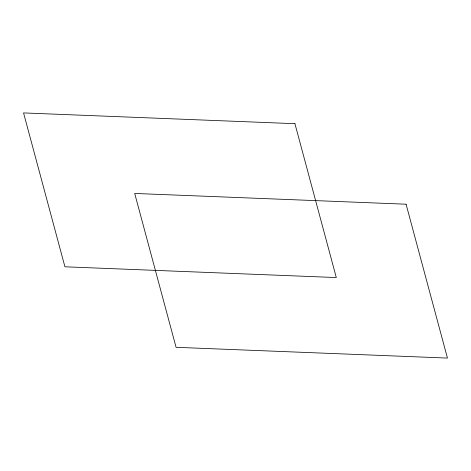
<?xml version="1.0" encoding="UTF-8"?>
<svg xmlns="http://www.w3.org/2000/svg" width="471" height="471" viewBox="0 0 471 471"><rect width="100%" height="100%" fill="white"/><g stroke="black" fill="none" stroke-linecap="round" stroke-linejoin="round"><path stroke-width="0.71" d="M294.928 123.685L23.55 112.922L64.927 266.792L336.306 277.554L294.928 123.685M406.073 204.208L134.694 193.446L176.072 347.315L447.45 358.078L406.073 204.208"/></g></svg>
